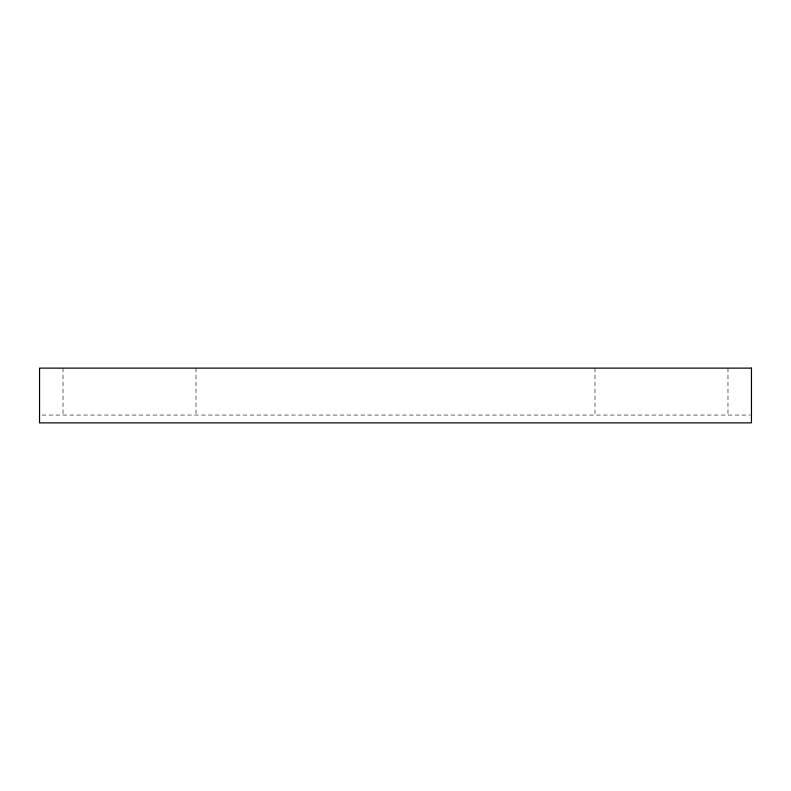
<?xml version="1.0" encoding="UTF-8"?>
<svg xmlns="http://www.w3.org/2000/svg" width="791" height="791" viewBox="0 0 791 791"><rect width="100%" height="100%" fill="white"/><g stroke="black" fill="none" stroke-linecap="round" stroke-linejoin="round"><path stroke-width="0.59" stroke-dasharray="3.96 2.97" d="M42.022 415.057L750.214 415.057M727.977 368.122L727.977 415.057M594.99 368.122L594.99 415.057M196.01 368.122L196.01 415.057M63.023 368.122L63.023 415.057"/><path stroke-width="1.19" d="M751.45 368.122L39.55 368.122L39.55 422.878L751.45 422.878L751.45 368.122"/></g></svg>
